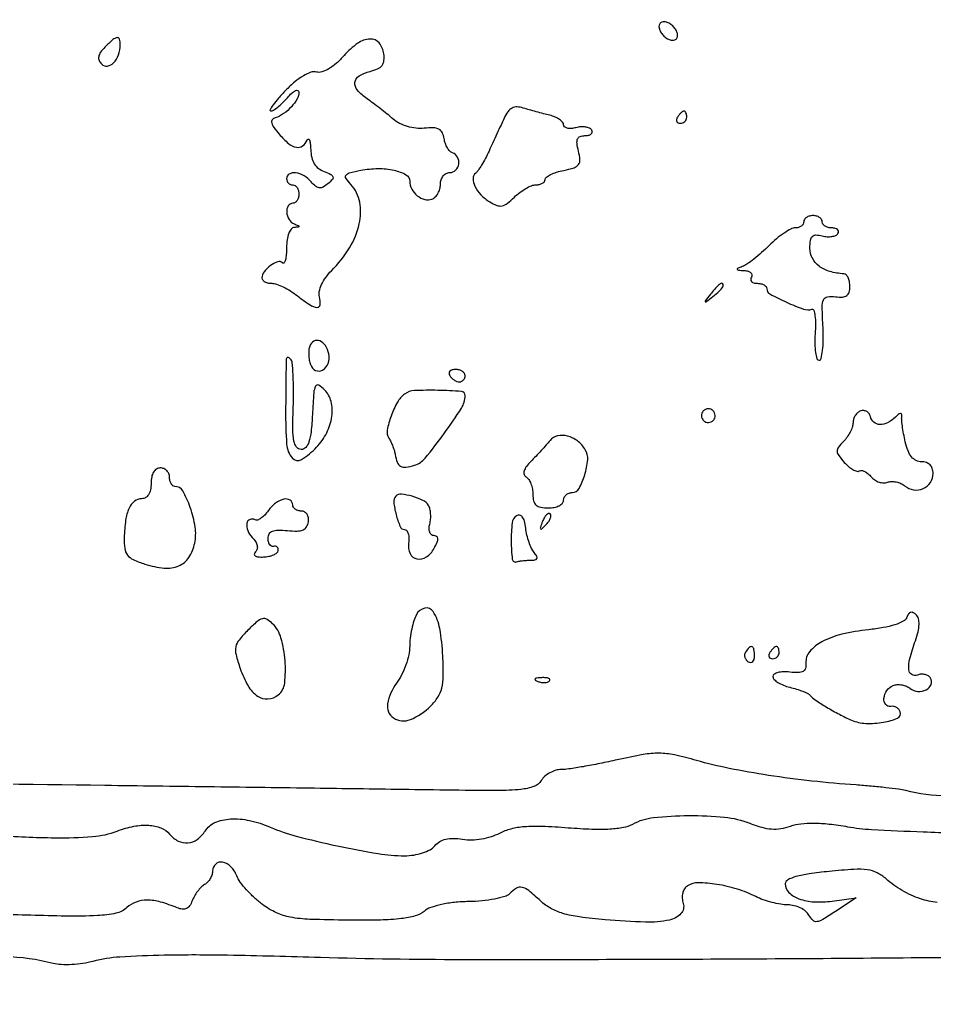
# Model space of a CAD drawing. Extents: x 0 to 5034, y 0 to 2560.
# Drawn here: x 1551.6 to 1700.2, y 2281.1 to 2439.9 of the extents above; entities that cross this region are included whole.
import ezdxf

# ---------------------------------------------------------------- set-up
doc = ezdxf.new("R2010")
doc.units = 0

msp = doc.modelspace()

# ---------------------------------------------------------------- linework, layer by layer
for points in [[(1336.676578, 2318.858857, -0.00002), (1264.40431, 2319.816549, -0.099619)], [(1744.727188, 2312.881613, -0.000693), (1702.166597, 2313.693833, -0.055358), (1695.562354, 2314.564436, 0.026477), (1694.399426, 2314.786557, 0.005557), (1692.343316, 2315.044233, 0.005811), (1689.948334, 2315.289217, 0.005473), (1687.5, 2315.48394, -0.010227), (1680.311726, 2316.124465, -0.0108), (1673.285662, 2317.04964, -0.011495), (1666.877344, 2318.186077, -0.01958), (1661.59122, 2319.466564, 0.015949), (1657.979746, 2320.369195, 0.05124), (1655.519284, 2320.642514, 0.046311), (1652.926429, 2320.423377, 0.011308), (1648.718555, 2319.572645, -0.005982), (1645.895717, 2318.970565, -0.006765), (1643.172629, 2318.461964, -0.006225), (1640.849061, 2318.090169, -0.03657), (1639.617881, 2318, 0.072884), (1638.717989, 2317.868123, 0.052728), (1637.781687, 2317.47625, 0.052896), (1636.951568, 2316.899231, 0.074996), (1636.367604, 2316.21702, -0.166424), (1635.179392, 2315.250794, -0.06304), (1633.067245, 2314.762959, -0.025835), (1629.262201, 2314.574781, -0.003125), (1620.877057, 2314.645992, 0.000238), (1612.828628, 2314.760817, 0.000049), (1598.679511, 2314.954556, 0.000052), (1582.251173, 2315.17618, 0.000049), (1565.5, 2315.398787, -0.000754), (1528.19394, 2315.94716, -0.002094)], [(1547.826235, 2307.298994, 0.013171), (1557.37942, 2306.908636, 0.023151), (1563.491525, 2307.103039, 0.071429), (1567.515275, 2308.005808, -0.042314), (1570.197086, 2308.773326, -0.063512), (1572.622859, 2308.936854, -0.078036), (1574.609309, 2308.50244, -0.127437), (1576, 2307.5, 0.102689), (1577.400782, 2306.382423, 0.139704), (1578.979781, 2306.076882, 0.13652), (1580.509386, 2306.648846, 0.096133), (1581.767927, 2308, -0.153317), (1583.366857, 2309.369563, -0.086302), (1585.87711, 2309.9622, -0.069088), (1588.993208, 2309.717731, -0.048366), (1592.348871, 2308.632051, 0.038458), (1596.566361, 2307.174787, 0.01142), (1603.208041, 2305.598878, 0.011224), (1609.883846, 2304.331037, 0.042217), (1614.127555, 2303.987183, 0.037172), (1615.654525, 2304.106288, 0.040574), (1617.101569, 2304.450077, 0.044542), (1618.305769, 2304.964016, 0.096715), (1619.081167, 2305.597801, -0.083464), (1619.869122, 2306.277169, -0.077451), (1620.85606, 2306.683308, -0.063998), (1622.081512, 2306.816147, -0.035273), (1623.584962, 2306.679926, 0.046432), (1625.057034, 2306.579555, 0.034758), (1626.676174, 2306.732546, 0.034714), (1628.26127, 2307.108868, 0.045839), (1629.63135, 2307.678643, -0.059008), (1631.4634, 2308.384696, -0.042995), (1633.618835, 2308.741464, -0.029462), (1636.495099, 2308.796665, -0.009686), (1640.722445, 2308.546588, 0.010232), (1644.601343, 2308.321381, 0.023427), (1647.529018, 2308.348651, 0.030902), (1649.72207, 2308.60851, 0.079601), (1651.222445, 2309.136876, -0.097375), (1654.609402, 2310.196932, -0.025594), (1660.311216, 2310.528061, -0.02666), (1666.149059, 2310.256552, -0.06903), (1670.235636, 2309.266786, 0.026325), (1672.169776, 2308.619757, 0.050108), (1673.784928, 2308.342408, 0.056559), (1675.286951, 2308.407141, 0.04487), (1676.863478, 2308.802563, -0.054817), (1678.537356, 2309.187267, -0.031701), (1680.602315, 2309.29681, -0.025898), (1683.103925, 2309.141096, -0.014417), (1686.127841, 2308.706378, 0.02938), (1690.021816, 2308.264985, 0.003781), (1698.412553, 2307.873973, 0.004406), (1708.386626, 2307.572736, 0.003662)], [(1700.681969, 2296.401788, -0.056061), (1697.932414, 2296.993268, -0.050779), (1694.984713, 2298.328644, -0.050446), (1692.359599, 2300.23319, 0.066525), (1690.909116, 2301.216168, 0.083388), (1689.357317, 2301.69, 0.047984), (1687.141807, 2301.765504, 0.009099), (1683.109599, 2301.442141, 0.011079), (1679.869733, 2301.050242, 0.034113), (1677.711913, 2300.588668, 0.052921), (1676.387772, 2300.052598, 0.27686), (1676, 2299.405973, 0.203705), (1676.590386, 2298.016982, 0.104435), (1678.224018, 2296.995368, 0.074987), (1680.681857, 2296.494448, 0.047465), (1683.609413, 2296.621885), (1687.5, 2297.163657), (1684.135337, 2294.911028, -0.010692), (1682.110071, 2293.61696, -0.103541), (1681.154356, 2293.277977, -0.227176), (1680.485154, 2293.494015, -0.075532), (1679.835647, 2294.329199, 0.096383), (1679.294271, 2294.968852, 0.055942), (1678.440918, 2295.509202, 0.053013), (1677.426272, 2295.875885, 0.060287), (1676.40065, 2296, -0.042183), (1675.249051, 2296.097328, -0.02208), (1673.841821, 2296.401366, -0.021801), (1672.416867, 2296.842986, -0.031086), (1671.20034, 2297.366352, 0.042956), (1668.230489, 2298.561408, 0.035128), (1664.893132, 2299.330457, 0.034696), (1661.87371, 2299.593477, 0.14645), (1660.142988, 2299.108317, 0.103547), (1659.637175, 2298.617357, 0.087247), (1659.332375, 2297.934617, 0.077865), (1659.258338, 2297.118007, 0.060657), (1659.423535, 2296.240921, -0.273182), (1659.042176, 2294.582463, -0.152287), (1657.172969, 2293.538926, -0.05955), (1653.284757, 2293.196015, -0.014005), (1646.756205, 2293.581668, -0.011199), (1642.570863, 2294.041412, -0.037876), (1639.881904, 2294.607578, -0.056283), (1637.931929, 2295.422112, -0.059891), (1636.257047, 2296.637581, 0.014806), (1634.32369, 2298.325752, 0.115218), (1633.257593, 2298.852308, 0.197194), (1632.344257, 2298.704864, 0.059057), (1631.214696, 2297.814696, -0.12612), (1630.428318, 2297.349196, -0.02338), (1628.780725, 2296.951559, -0.023749), (1626.761431, 2296.661691, -0.019701), (1624.593309, 2296.540827, 0.021713), (1622.257583, 2296.401197, 0.028494), (1620.148602, 2296.060634, 0.03184), (1618.426082, 2295.563952, 0.08698), (1617.328613, 2294.93862, -0.107206), (1615.909261, 2294.203582, -0.037535), (1613.640038, 2293.769026, -0.024033), (1610.253685, 2293.544799, -0.0068), (1604.96822, 2293.521214, -0.006089), (1598.784175, 2293.653053, -0.036914), (1595.59952, 2293.996048, -0.06535), (1593.358044, 2294.718005, -0.047744), (1591.108794, 2296.058726, -0.02767), (1589.771396, 2297.158644, -0.024448), (1588.504308, 2298.443813, -0.025216), (1587.477151, 2299.71659, -0.065404), (1586.915324, 2300.75, 0.105407), (1585.964858, 2302.209037, 0.14651), (1584.598744, 2302.941966, 0.236853), (1583.489326, 2302.642486, 0.213666), (1583, 2301.54969, -0.079221), (1582.9021, 2300.935675, -0.054083), (1582.61066, 2300.2905, -0.053386), (1582.181621, 2299.713069, -0.070675), (1581.674589, 2299.29969, 0.062485), (1581.117321, 2298.860285, 0.032609), (1580.537881, 2298.190369, 0.031839), (1580.024898, 2297.41461, 0.04192), (1579.666159, 2296.646246, -0.062107), (1579.253896, 2295.848669, -0.134924), (1578.731467, 2295.407346, -0.139911), (1578.070495, 2295.303936, -0.068918), (1577.241571, 2295.524842, 0.031336), (1574.538995, 2296.466912, 0.067166), (1572.356207, 2296.771466, 0.087931), (1570.568454, 2296.462908, 0.097619), (1569.068093, 2295.561623, -0.131083), (1567.299998, 2294.652599, -0.040723), (1564.312998, 2294.253563, -0.018238), (1559.120254, 2294.17602, -0.002278), (1547.853134, 2294.470125, 0.000128), (1539.855252, 2294.713323, 0.000126)], [(1549.206206, 2287.623312, -0.060199), (1557.115712, 2286.537228, 0.053864), (1558.392216, 2286.345494, 0.023641), (1560.104069, 2286.355439, 0.023067), (1561.936757, 2286.537854, 0.028595), (1563.615712, 2286.882583, -0.049018), (1567.911908, 2287.58351, -0.011752), (1575.140336, 2287.874712, -0.008789), (1585.432226, 2287.866298, -0.002927), (1600.5, 2287.500847, 0.007285), (1623.53701, 2287.143007, 0.001407), (1665.215941, 2287.220247, 0.001311), (1706.873603, 2287.523902, 0.008853)]]:
    msp.add_lwpolyline(points, format="xyb")
for points in [[(1655.600038, 2439.161865, 0.150925), (1655.484575, 2438.717076, 0.082168), (1655.603052, 2438.160046, 0.069216), (1655.929598, 2437.578651, 0.057089), (1656.421983, 2437.064749, 0.051981), (1657.025385, 2436.661737, 0.092995), (1657.593253, 2436.486368, 0.127395), (1658.064171, 2436.55242, 0.157392), (1658.399962, 2436.838135, 0.150925), (1658.515425, 2437.282924, 0.082168), (1658.396948, 2437.839954, 0.069216), (1658.070402, 2438.421349, 0.057089), (1657.578017, 2438.935251, 0.051981), (1656.974615, 2439.338263, 0.092995), (1656.406747, 2439.513632, 0.127395), (1655.935829, 2439.44758, 0.157392)], [(1565.507143, 2435.364286, 0.037427), (1564.791145, 2434.532248, 0.111679), (1564.49119, 2433.848333, 0.152523), (1564.560382, 2433.232174, 0.092981), (1564.977355, 2432.622645, 0.236284), (1565.912031, 2432.311512, 0.16709), (1566.913701, 2432.825172, 0.108679), (1567.698347, 2434.106895, 0.080315), (1567.984687, 2435.75, 0.068465), (1567.869908, 2436.667399, 0.383285), (1567.489358, 2436.915411, 0.144138), (1566.813609, 2436.596664, 0.014588)], [(1604.344005, 2434.001784, -0.030091), (1603.09404, 2432.758272, -0.046), (1601.859925, 2431.857118, -0.056229), (1600.744766, 2431.350489, -0.14344), (1599.865766, 2431.324852, 0.149584), (1598.959357, 2431.287497, 0.048891), (1597.733142, 2430.71641, 0.040646), (1596.337973, 2429.731275, 0.026246), (1594.887942, 2428.384385, 0.011882), (1593.687049, 2427.08497, 0.02385), (1592.814728, 2425.994163, 0.030785), (1592.314801, 2425.206107, 0.570758), (1592.436538, 2425, 0.144501), (1592.869367, 2425.127756, 0.024961), (1593.570446, 2425.632447, 0.025352), (1594.357022, 2426.328679, 0.020279), (1595.132705, 2427.15301, -0.026476), (1595.851421, 2427.89809, -0.072375), (1596.451482, 2428.313894, -0.205253), (1596.822471, 2428.33491, -0.315511), (1597, 2428.081581, -0.129326), (1596.702443, 2426.950409, -0.056606), (1595.785015, 2425.685615, -0.054128), (1594.522579, 2424.57387, -0.073158), (1593.166889, 2423.888963, 0.149117), (1592.688673, 2423.549144, 0.22658), (1592.58363, 2423.059451, 0.09987), (1592.918775, 2422.335211, 0.020493), (1593.802041, 2421.228249, 0.039075), (1595.321613, 2419.730287, 0.122533), (1596.599181, 2419.103232, 0.212213), (1597.602485, 2419.312674, 0.141751), (1598.337719, 2420.25, -0.246977), (1598.532453, 2420.415025, -0.372347), (1598.717133, 2420.315534, -0.066701), (1598.858347, 2419.713953, -0.01725), (1598.921053, 2418.717776, 0.050287), (1599.085531, 2417.44841, 0.079693), (1599.499916, 2416.435689, 0.088794), (1600.17, 2415.678687, 0.078861), (1601.087913, 2415.163182, -0.021641), (1602.207974, 2414.692809, -0.208095), (1602.540992, 2414.312807, -0.268504), (1602.445003, 2413.874023, -0.034531), (1601.720592, 2413.183075, -0.04915), (1600.929672, 2412.648337, -0.153231), (1600.30594, 2412.526968, -0.147896), (1599.710826, 2412.782498, -0.044738), (1599.010234, 2413.487669, 0.085992), (1597.842394, 2414.484395, 0.102325), (1596.474645, 2414.954424, 0.162422), (1595.435915, 2414.749303, 0.269719), (1595, 2414, 0.099038), (1595.076342, 2413.618362, 0.097945), (1595.29375, 2413.29375, 0.097945), (1595.618362, 2413.076342, 0.099038), (1596, 2413, -0.148195), (1596.381354, 2412.884432, -0.098894), (1596.70625, 2412.559375, -0.082425), (1596.925306, 2412.073457, -0.064853), (1597, 2411.5, -0.064853), (1596.925306, 2410.926543, -0.082425), (1596.70625, 2410.440625, -0.098894), (1596.381354, 2410.115568, -0.148195), (1596, 2410, 0.266094), (1595.266132, 2409.579683, 0.152487), (1595.028666, 2408.555724, 0.118456), (1595.406519, 2407.378475, 0.161605), (1596.25, 2406.662281, -0.009076), (1596.909806, 2406.382013, -0.295955), (1597, 2406.242982, -0.382689), (1596.903389, 2406.135242, -0.011437), (1596.25, 2406.078947, 0.211261), (1595.756298, 2405.822251, 0.076976), (1595.354917, 2405.123293, 0.057176), (1595.087681, 2404.091354, 0.034807), (1595, 2402.833333, -0.019587), (1594.954106, 2401.662265, -0.044572), (1594.806715, 2400.79016, -0.096592), (1594.591009, 2400.342581, -0.456962), (1594.342009, 2400.324657, 0.288281), (1593.571323, 2400.500284, 0.073819), (1592.387118, 2399.876749, 0.06804), (1591.343502, 2398.869033, 0.16832), (1591, 2397.877555, 0.176035), (1591.121673, 2397.542672, 0.092786), (1591.46773, 2397.257782, 0.072957), (1591.983092, 2397.06494, 0.05315), (1592.592271, 2397, -0.085043), (1593.376679, 2396.86561, -0.027797), (1594.463697, 2396.4125, -0.026782), (1595.636742, 2395.765453, -0.027231), (1596.727129, 2395, 0.017689), (1598.80944, 2393.47811, 0.135915), (1599.944547, 2393.094887, 0.404242), (1600.447917, 2393.530089, 0.086556), (1600.342194, 2394.79945, -0.116952), (1600.321847, 2395.686544, -0.054939), (1600.684551, 2396.78221, -0.048052), (1601.360057, 2397.947155, -0.039262), (1602.288497, 2399.04945, 0.056275), (1605.227745, 2402.789712, 0.082781), (1606.807507, 2406.650133, 0.102248), (1606.876373, 2410.189213, 0.138687), (1605.464552, 2413.03917, -0.031867), (1604.659533, 2414.051426, -0.312229), (1604.658052, 2414.568748, -0.182638), (1605.195125, 2414.941796, -0.012101), (1607.062232, 2415.362446, -0.047478), (1609.845851, 2415.648804, -0.056843), (1612.464781, 2415.370325, -0.07138), (1614.377863, 2414.645828, -0.273064), (1615, 2413.591592, 0.125071), (1615.322914, 2412.320862, 0.099538), (1616.233283, 2411.23149, 0.105217), (1617.445944, 2410.620698, 0.157107), (1618.621855, 2410.685134, 0.105643), (1619.148919, 2411.028129, 0.066606), (1619.59517, 2411.614702, 0.062426), (1619.897124, 2412.34377, 0.067092), (1620, 2413.106989, -0.077727), (1620.113102, 2413.830154, -0.090193), (1620.440625, 2414.443928, -0.100779), (1620.927938, 2414.854248, -0.125389), (1621.5, 2415, 0.196733), (1622.465487, 2415.395182, 0.165176), (1622.966254, 2416.389884, 0.161273), (1622.762983, 2417.501901, 0.189328), (1621.945544, 2418.184819, -0.128068), (1621.520221, 2418.461354, -0.05414), (1621.11522, 2419.015223, -0.048732), (1620.789234, 2419.733947, -0.045634), (1620.599634, 2420.518152, 0.078466), (1620.302039, 2421.471324, 0.15943), (1619.758486, 2422.025819, 0.114839), (1618.854173, 2422.257196, 0.03113), (1617.368113, 2422.197083, -0.052424), (1616.030849, 2422.19987, -0.045359), (1614.654165, 2422.475344, -0.045975), (1613.369793, 2422.988383, -0.05823), (1612.307294, 2423.697083, 0.006782), (1611.343351, 2424.494292, 0.004244), (1610.194615, 2425.402429, 0.004258), (1609.047628, 2426.277908, 0.007739), (1608.093271, 2426.970759, -0.058618), (1606.510132, 2428.386339, -0.210416), (1606.106769, 2429.648457, -0.237059), (1606.776928, 2430.691762, -0.072224), (1608.564919, 2431.426938, 0.04423), (1609.786375, 2431.851203, 0.12045), (1610.503147, 2432.410317, 0.137778), (1610.826334, 2433.186021, 0.065803), (1610.814919, 2434.27513, 0.138951), (1610.025884, 2436.051385, 0.23384), (1608.566382, 2436.698276, 0.146482), (1606.569311, 2436.007278, 0.054797)], [(1630.336786, 2423.813548, 0.000111), (1629.829107, 2422.714379, 0.000053), (1629.175646, 2421.298355, 0.000052), (1628.492655, 2419.817522, 0.000074), (1627.88539, 2418.5, -0.013004), (1627.298603, 2417.308917, -0.015176), (1626.67848, 2416.21089, -0.014222), (1626.103309, 2415.319239, -0.083557), (1625.717725, 2414.92005, 0.240924), (1625.283606, 2414.048122, 0.111424), (1625.583854, 2412.78187, 0.079567), (1626.56089, 2411.394455, 0.060123), (1628.014094, 2410.223271, 0.048023), (1629.139418, 2409.662539, 0.140346), (1629.995059, 2409.587539, 0.119073), (1630.846297, 2409.976359, 0.029984), (1631.994784, 2410.994784, -0.033584), (1632.872784, 2411.762144, -0.032883), (1633.851593, 2412.410968, -0.034705), (1634.785117, 2412.862194, -0.095505), (1635.5, 2413, 0.056395), (1636.073759, 2413.064921, 0.075828), (1636.559375, 2413.257031, 0.095027), (1636.884962, 2413.54119, 0.167478), (1637, 2413.875, -0.240185), (1637.192131, 2414.251891, -0.043235), (1637.888334, 2414.670636, -0.038281), (1638.865744, 2415.059394, -0.026166), (1640.024116, 2415.354823, 0.026307), (1641.688924, 2415.779915, 0.154965), (1642.418156, 2416.289681, 0.185861), (1642.648297, 2417.073182, 0.041041), (1642.415708, 2418.479823, -0.02848), (1642.175154, 2419.737681, -0.13116), (1642.269625, 2420.466981, -0.210074), (1642.680074, 2420.862613, -0.088453), (1643.450609, 2421, 0.054362), (1644.049481, 2421.065305, 0.11767), (1644.463724, 2421.266173, 0.188972), (1644.630361, 2421.563035, 0.174627), (1644.558021, 2421.90612, 0.15438), (1644.198685, 2422.21553, 0.064046), (1643.575304, 2422.392509, 0.054994), (1642.805232, 2422.422423, 0.046215), (1641.999004, 2422.289489, -0.045499), (1641.233291, 2422.16211, -0.077225), (1640.587207, 2422.214061, -0.11507), (1640.159092, 2422.428047, -0.223134), (1640, 2422.766791, 0.183124), (1639.840129, 2423.188662, 0.061919), (1639.339062, 2423.630484, 0.051735), (1638.611164, 2424.023979, 0.039625), (1637.75, 2424.302689, -0.00528), (1636.739898, 2424.554547, -0.003279), (1635.559628, 2424.870387, -0.003289), (1634.398877, 2425.197399, -0.005936), (1633.45299, 2425.482815, 0.067158), (1632.423366, 2425.660419, 0.132893), (1631.621627, 2425.474777, 0.116736), (1630.955783, 2424.885822, 0.045349)], [(1658.5, 2424, 0.082592), (1658.343488, 2423.6179, 0.161196), (1658.3746, 2423.29375, 0.182303), (1658.586039, 2423.078288, 0.108972), (1658.940983, 2423, 0.093332), (1659.345238, 2423.076123, 0.09642), (1659.688914, 2423.29375, 0.099167), (1659.918938, 2423.618444, 0.105053), (1660, 2424, 0.042167), (1659.967655, 2424.382849, 0.061769), (1659.870461, 2424.70625, 0.081139), (1659.727648, 2424.92554, 0.210953), (1659.559017, 2425, 0.151918), (1659.34829, 2424.934461, 0.038439), (1659.066025, 2424.70625, 0.035638), (1658.768994, 2424.382774, 0.029505)], [(1679, 2407, -0.13699), (1678.893523, 2406.618661, -0.100238), (1678.594231, 2406.29375, -0.086279), (1678.146566, 2406.075026, -0.070704), (1677.618657, 2406, 0.122929), (1676.905487, 2405.821971, 0.02613), (1675.800416, 2405.157288, 0.025857), (1674.568261, 2404.229391, 0.022068), (1673.368657, 2403.131194, -0.014836), (1672.160324, 2401.992458, -0.015436), (1670.902043, 2400.942877, -0.015294), (1669.761106, 2400.104417, -0.062684), (1669, 2399.710141, 0.012161), (1668.25483, 2399.415027, 0.430081), (1668.196047, 2399.257452, 0.265807), (1668.376722, 2399.134924, 0.008178), (1669.309017, 2399.078947, -0.056904), (1669.957308, 2398.976122, -0.116801), (1670.405088, 2398.729441, -0.179435), (1670.583988, 2398.385489, -0.171169), (1670.5, 2398, 0.139169), (1670.392057, 2397.620352, 0.191142), (1670.521475, 2397.29375, 0.138808), (1670.889346, 2397.073267, 0.066118), (1671.440983, 2397, -0.054406), (1672.037392, 2396.934911, -0.074091), (1672.542039, 2396.741888, -0.09371), (1672.880683, 2396.45659, -0.172639), (1673, 2396.12132, 0.27459), (1673.507652, 2395.266636, 0.018005), (1676.184391, 2393.930936, 0.02122), (1678.951716, 2392.811458, 0.164043), (1680.328355, 2392.788349, -0.420325), (1680.630544, 2392.628171, -0.039719), (1680.822686, 2391.71861, -0.032453), (1680.907219, 2390.397654, -0.017777), (1680.847964, 2388.776118, 0.020517), (1680.797051, 2387.136919, 0.033868), (1680.904539, 2385.75611, 0.037817), (1681.129435, 2384.755083, 0.329782), (1681.474119, 2384.5, 0.349293), (1681.825124, 2384.779282, 0.026198), (1682.051352, 2386.064543, 0.027256), (1682.16735, 2387.784209, 0.016472), (1682.126331, 2389.826103, -0.007482), (1681.999481, 2393.157153, -0.102746), (1682.216905, 2394.340738, -0.267459), (1682.840851, 2394.826651, -0.069811), (1684.160876, 2394.826103, 0.043551), (1685.290795, 2394.766428, 0.14834), (1685.980595, 2395.001788, 0.172987), (1686.361475, 2395.552746, 0.064291), (1686.489054, 2396.5, 0.04789), (1686.419477, 2397.268985, 0.066031), (1686.203035, 2397.92694, 0.084065), (1685.881298, 2398.380077, 0.18624), (1685.5, 2398.549157, -0.0572), (1683.23439, 2398.922669, -0.092004), (1681.486728, 2399.791066, -0.111948), (1680.392167, 2401.08222, -0.120633), (1680, 2402.684019, -0.031855), (1680.083043, 2403.986127, -0.164251), (1680.394774, 2404.626589, -0.209674), (1680.979787, 2404.859483, -0.055378), (1681.999004, 2404.710511, 0.046215), (1682.805232, 2404.577577, 0.054994), (1683.575304, 2404.607491, 0.064046), (1684.198685, 2404.78447, 0.15438), (1684.558021, 2405.09388, 0.159385), (1684.641142, 2405.437314, 0.191145), (1684.495569, 2405.733827, 0.126121), (1684.115829, 2405.934315, 0.05878), (1683.559017, 2406, -0.062283), (1682.962904, 2406.074545, -0.080552), (1682.457961, 2406.29375, -0.097988), (1682.120018, 2406.618621, -0.153634), (1682, 2407, 0.148195), (1681.884432, 2407.381354, 0.098894), (1681.559375, 2407.70625, 0.082425), (1681.073457, 2407.925306, 0.064853), (1680.5, 2408, 0.064853), (1679.926543, 2407.925306, 0.082425), (1679.440625, 2407.70625, 0.098894), (1679.115568, 2407.381354, 0.148195)], [(1663.872445, 2395.25, 0.001576), (1662.99236, 2394.120493, 0.377591), (1663, 2394, 0.377591), (1663.120493, 2393.99236, 0.001576), (1664.25, 2394.872445, 0.017685), (1665.306759, 2395.76332, 0.065617), (1665.869516, 2396.426111, 0.241985), (1665.90695, 2396.806605, 0.307699), (1665.622445, 2397, 0.184603), (1665.410139, 2396.91885, 0.013803), (1664.952641, 2396.485938, 0.017649), (1664.425681, 2395.920402, 0.012436)], [(1598.761593, 2386.792264, 0.066471), (1598.619342, 2386.174084, 0.03393), (1598.59892, 2385.376298, 0.032991), (1598.690036, 2384.537452, 0.042234), (1598.888625, 2383.786622, 0.194745), (1599.722063, 2382.850933, 0.253348), (1600.849613, 2382.893575, 0.177553), (1601.737324, 2383.979508, 0.132091), (1601.848393, 2385.536961, 0.09324), (1601.315569, 2386.881077, 0.156561), (1600.392711, 2387.653422, 0.229348), (1599.444991, 2387.59206, 0.17586)], [(1594.95, 2384.666667, 0.015345), (1594.928527, 2384.180865, 0.000375), (1594.9, 2381.940807, 0.000814), (1594.872786, 2379.313199, 0.000554), (1594.85, 2376.323314, 0.018382), (1595.015155, 2370.864877, 0.158965), (1595.911296, 2368.636126, 0.371107), (1597.440441, 2368.385433, 0.067375), (1599.856509, 2370.350246, 0.070735), (1601.525608, 2372.726902, 0.082643), (1602.355674, 2375.353305, 0.095143), (1602.236844, 2377.800798, 0.137066), (1601.18298, 2379.681928, 0.063652), (1600.21902, 2380.430939, 0.435694), (1599.705137, 2380.278511, 0.097478), (1599.421914, 2379.240288, 0.004821), (1599.200096, 2375.686336, -0.012574), (1598.982403, 2372.895269, -0.051624), (1598.635513, 2371.236402, -0.105153), (1598.117386, 2370.329025, -0.213776), (1597.383002, 2370, -0.236528), (1596.641021, 2370.371799, -0.115431), (1596.206177, 2371.367076, -0.045853), (1596.030744, 2373.301841, -0.007802), (1596.093056, 2377.006516, 0.009053), (1596.13218, 2379.738942, 0.013155), (1596.059629, 2382.148787, 0.008689), (1595.912892, 2384.133922, 0.175323), (1595.660151, 2384.673183, 0.054595), (1595.403189, 2384.879416, 0.145108), (1595.179232, 2384.943581, 0.234878), (1595.02375, 2384.86449, 0.141936)], [(1621.5, 2382, 0.06081), (1621.806203, 2381.617485, 0.051032), (1622.2129, 2381.29375, 0.053229), (1622.653442, 2381.073302, 0.089642), (1623.059017, 2381, 0.105429), (1623.418051, 2381.076556, 0.099231), (1623.723586, 2381.29375, 0.096318), (1623.928382, 2381.618268, 0.092995), (1624, 2382, 0.153634), (1623.879982, 2382.381379, 0.097988), (1623.542039, 2382.70625, 0.080552), (1623.037096, 2382.925455, 0.062283), (1622.440983, 2383, 0.066118), (1621.889346, 2382.926733, 0.138808), (1621.521475, 2382.70625, 0.191142), (1621.392057, 2382.379648, 0.139169)], [(1614.175805, 2379, 0.106183), (1612.996138, 2377.667115, 0.041983), (1611.972672, 2375.429607, 0.040227), (1611.356234, 2373.155214, 0.18774), (1611.603931, 2371.845353, -0.027991), (1611.940445, 2371.232412, -0.018973), (1612.256716, 2370.501093, -0.019153), (1612.509045, 2369.769045, -0.035866), (1612.646844, 2369.158369, 0.054718), (1612.975935, 2367.919082, 0.175574), (1613.528247, 2367.284878, 0.160795), (1614.394117, 2367.120291, 0.044107), (1615.767592, 2367.426237, 0.144787), (1617.51624, 2368.609524, 0.01507), (1620.583016, 2372.57595, 0.015157), (1623.403885, 2376.719406, 0.142812), (1624, 2378.763898, 0.392039), (1623.397518, 2379.414196, 0.013069), (1619.571814, 2379.606268, 0.01751), (1615.769719, 2379.564486, 0.148253)], [(1662.552786, 2376.08541, 0.099038), (1662.401684, 2375.679226, 0.097945), (1662.417584, 2375.244476, 0.097945), (1662.597789, 2374.848514, 0.099038), (1662.91459, 2374.552786, 0.099038), (1663.320774, 2374.401684, 0.097945), (1663.755524, 2374.417584, 0.097945), (1664.151486, 2374.597789, 0.099038), (1664.447214, 2374.91459, 0.099038), (1664.598316, 2375.320774, 0.097945), (1664.582416, 2375.755524, 0.097945), (1664.402211, 2376.151486, 0.099038), (1664.08541, 2376.447214, 0.099038), (1663.679226, 2376.598316, 0.097945), (1663.244476, 2376.582416, 0.097945), (1662.848514, 2376.402211, 0.099038)], [(1688.25, 2376.263206, 0.096338), (1687.772191, 2375.987526, 0.069565), (1687.367188, 2375.52248, 0.067259), (1687.093586, 2374.946223, 0.077394), (1687, 2374.345238, -0.08024), (1686.889991, 2373.664157, -0.037808), (1686.545444, 2372.839714, -0.036209), (1686.044757, 2372.011636, -0.042323), (1685.452574, 2371.309717, 0.034488), (1684.632619, 2370.368113, 0.17339), (1684.42674, 2369.712186, 0.150921), (1684.670114, 2369.021567, 0.024298), (1685.586221, 2367.904727, 0.03277), (1686.285039, 2367.227491, 0.0462), (1686.994686, 2366.729536, 0.055409), (1687.615504, 2366.460578, 0.2162), (1688.02034, 2366.512571, -0.182462), (1688.395725, 2366.585786, -0.073383), (1688.90069, 2366.421335, -0.059472), (1689.450242, 2366.061174, -0.044812), (1689.959806, 2365.54843, 0.072752), (1690.521034, 2365.043316, 0.066403), (1691.220604, 2364.701089, 0.070003), (1691.946816, 2364.567006, 0.10266), (1692.585848, 2364.671317, -0.08637), (1693.23717, 2364.799347, -0.056283), (1694.002233, 2364.729792, -0.054702), (1694.758706, 2364.485464, -0.06786), (1695.385987, 2364.094623, 0.136832), (1696.830831, 2363.448095, 0.140934), (1698.383702, 2363.653083, 0.144969), (1699.55998, 2364.642246, 0.14696), (1700, 2366.106989, 0.08054), (1699.872074, 2366.896016, 0.115295), (1699.502379, 2367.497599, 0.116008), (1698.906344, 2367.870614, 0.082237), (1698.125, 2368, -0.115273), (1697.242951, 2368.206091, -0.108089), (1696.51944, 2368.784504, -0.078654), (1695.941943, 2369.783689, -0.034442), (1695.491219, 2371.25, -0.011644), (1695.215785, 2372.567598, -0.013317), (1695.01561, 2373.839062, -0.012508), (1694.90206, 2374.921634, -0.07059), (1694.937648, 2375.5, 0.183352), (1694.895916, 2375.758138, 0.330878), (1694.709095, 2375.839063, 0.107734), (1694.348925, 2375.667317, 0.029335), (1693.871429, 2375.25, -0.074006), (1692.621592, 2374.340336, -0.126991), (1691.373992, 2374.049816, -0.171682), (1690.390233, 2374.424484, -0.159123), (1689.823324, 2375.346539, 0.096053), (1689.604385, 2375.82751, 0.10654), (1689.227789, 2376.171258, 0.109404), (1688.751625, 2376.32358, 0.106119)], [(1637.798197, 2371.461382, -0.008037), (1637.171327, 2370.733466, -0.003861), (1636.34517, 2369.819076, -0.003827), (1635.46837, 2368.878131, -0.005463), (1634.674723, 2368.057534, 0.032964), (1633.944537, 2367.214391, 0.089632), (1633.588768, 2366.512334, 0.154284), (1633.597557, 2365.959784, 0.175562), (1633.924723, 2365.546524, -0.115417), (1634.337334, 2365.135565, -0.049403), (1634.684137, 2364.433579, -0.04533), (1634.920392, 2363.57839, -0.044764), (1635, 2362.690983, 0.061593), (1635.131166, 2361.63024, 0.152444), (1635.53526, 2360.969098, 0.135852), (1636.279854, 2360.609814, 0.04491), (1637.5, 2360.5, 0.048028), (1638.456773, 2360.592117, 0.068025), (1639.265625, 2360.867188, 0.088204), (1639.810654, 2361.272647, 0.191087), (1640, 2361.75, -0.112883), (1640.109043, 2362.226836, -0.100219), (1640.417285, 2362.632812, -0.094173), (1640.878121, 2362.905202, -0.086727), (1641.420545, 2363, 0.274388), (1642.50601, 2363.644176, 0.051861), (1643.43192, 2365.858944, 0.051616), (1643.906831, 2368.338899, 0.161288), (1643.518403, 2369.970224, 0.089612), (1642.250454, 2371.380456, 0.101527), (1640.620448, 2372.182704, 0.120044), (1639.018319, 2372.20844, 0.164725)], [(1573, 2364.5, -0.046888), (1572.900892, 2363.445473, -0.090794), (1572.596862, 2362.658127, -0.121848), (1572.107818, 2362.175596, -0.134857), (1571.468615, 2362, 0.170029), (1570.287572, 2361.58642, 0.119439), (1569.417268, 2360.463588, 0.071997), (1568.865241, 2358.528374, 0.026009), (1568.630086, 2355.671289, 0.038766), (1568.714182, 2353.897678, 0.136114), (1569.150479, 2352.852474, 0.120729), (1570.096792, 2352.111194, 0.027541), (1572.008711, 2351.371536, 0.055525), (1575.120396, 2350.73062, 0.12374), (1577.493108, 2351.099019, 0.148845), (1579.135582, 2352.470658, 0.09472), (1580.091139, 2354.791237, 0.088537), (1580.156671, 2357.39887, 0.046159), (1579.36943, 2360.564463, 0.044785), (1578.149136, 2363.257125, 0.27025), (1576.875097, 2364, -0.167461), (1576.54125, 2364.115039, -0.095031), (1576.25706, 2364.440625, -0.075833), (1576.064929, 2364.926241, -0.056402), (1576, 2365.5, 0.099038), (1575.885486, 2366.072457, 0.097945), (1575.559375, 2366.559375, 0.097945), (1575.072457, 2366.885486, 0.099038), (1574.5, 2367, 0.140575), (1573.88002, 2366.822179, 0.118484), (1573.4, 2366.333333, 0.088208), (1573.09863, 2365.543379, 0.04716)], [(1612.734772, 2362.401438, 0.230008), (1612.402452, 2361.441408, 0.035624), (1612.793746, 2359.408164, 0.034906), (1613.457201, 2357.478304, 0.301106), (1614.179435, 2357, -0.237051), (1614.516817, 2356.830524, -0.090867), (1614.755844, 2356.346304, -0.0643), (1614.863728, 2355.627042, -0.040054), (1614.812858, 2354.77465, 0.146155), (1615.068263, 2353.09137, 0.237214), (1616.183339, 2352.218531, 0.20302), (1617.708132, 2352.531231, 0.1197), (1618.967712, 2353.93967, 0.020693), (1619.452822, 2354.943882, 0.108546), (1619.569362, 2355.542138, 0.254991), (1619.380132, 2355.870199, 0.13793), (1618.918552, 2356, -0.182399), (1618.518675, 2356.150895, -0.12924), (1618.248343, 2356.552835, -0.092204), (1618.155351, 2357.163442, -0.055814), (1618.260801, 2357.889302, 0.043591), (1618.39815, 2358.695965, 0.037477), (1618.403836, 2359.55677, 0.039203), (1618.287683, 2360.342963, 0.082317), (1618.053937, 2360.912728, 0.142459), (1617.14334, 2361.734563, 0.044604), (1615.406922, 2362.392211, 0.043213), (1613.642441, 2362.725197, 0.225076)], [(1592.038604, 2360.053561, -0.034699), (1591.446631, 2359.341971, -0.051007), (1590.827852, 2358.814821, -0.064395), (1590.27352, 2358.529696, -0.228883), (1589.886944, 2358.569873, 0.239451), (1589.06476, 2358.638704, 0.261822), (1588.56986, 2358.016745, 0.135048), (1588.699951, 2356.822458, 0.102463), (1589.426523, 2355.716334, -0.052482), (1589.956205, 2355.062032, -0.089296), (1590.227918, 2354.414939, -0.115123), (1590.22219, 2353.83138, -0.137443), (1589.95347, 2353.35347, 0.155128), (1589.767225, 2352.993618, 0.304588), (1589.893448, 2352.712124, 0.121027), (1590.395518, 2352.547376, 0.029992), (1591.267756, 2352.533229, 0.039159), (1592.133219, 2352.639365, 0.052193), (1592.888341, 2352.876759, 0.06313), (1593.433623, 2353.199907, 0.189877), (1593.65, 2353.565473, 0.097744), (1593.637951, 2353.902656, 0.151243), (1593.491562, 2354.152045, 0.153192), (1593.23155, 2354.273113, 0.101016), (1592.9, 2354.25, -0.18345), (1592.557973, 2354.281527, -0.130606), (1592.264375, 2354.536201, -0.092999), (1592.066223, 2354.990783, -0.05646), (1592, 2355.575366, -0.130979), (1592.190254, 2356.289184, -0.169734), (1592.698899, 2356.729559, -0.095331), (1593.629953, 2356.905951, -0.02499), (1595.15409, 2356.825366, 0.027237), (1596.711778, 2356.750021, 0.097672), (1597.683173, 2356.947798, 0.153584), (1598.263393, 2357.436876, 0.105283), (1598.565606, 2358.25, 0.079353), (1598.557369, 2358.918463, 0.103445), (1598.332781, 2359.485938, 0.118493), (1597.929135, 2359.863406, 0.129724), (1597.411516, 2360, -0.06912), (1596.872026, 2360.074937, -0.08529), (1596.414633, 2360.29375, -0.099964), (1596.108806, 2360.618662, -0.139872), (1596, 2361, 0.262174), (1595.56208, 2361.777766, 0.197433), (1594.573641, 2361.932549, 0.106901), (1593.228204, 2361.286753, 0.071564)], [(1632.34636, 2359.223793, 0.230349), (1631.640414, 2358.09195, 0.027081), (1631.485414, 2355.038953, 0.029371), (1631.663932, 2352.170126, 0.491949), (1632.371932, 2351.75, -0.053281), (1632.718124, 2351.846692, -0.013818), (1633.292098, 2351.926562, -0.013894), (1633.95523, 2351.981627, -0.013766), (1634.622445, 2352, 0.041528), (1635.348731, 2352.060427, 0.245981), (1635.642865, 2352.283289, 0.246044), (1635.627189, 2352.651937, 0.041546), (1635.21093, 2353.25, -0.064556), (1634.789895, 2353.918358, -0.025174), (1634.381266, 2354.932927, -0.024415), (1634.044079, 2356.08928, -0.027825), (1633.838485, 2357.223793, 0.03156), (1633.623951, 2358.359285, 0.098099), (1633.289903, 2359.059009, 0.192822), (1632.855078, 2359.324915, 0.184089)], [(1636.564293, 2358.293128, 0.008399), (1636.21821, 2357.336218, 0.286372), (1636.270328, 2357.111181, 0.400052), (1636.463552, 2357.106486, 0.011214), (1637.124088, 2357.733333, 0.043285), (1637.558688, 2358.246577, 0.063152), (1637.837219, 2358.768815, 0.082976), (1637.927901, 2359.220211, 0.20742), (1637.806872, 2359.526461, 0.278911), (1637.538684, 2359.59249, 0.120343), (1637.210949, 2359.395085, 0.070189), (1636.866277, 2358.940734, 0.036269)], [(1616.097621, 2343.182406, 0.047535), (1615.676196, 2342.175548, 0.022928), (1615.322426, 2340.821485, 0.022498), (1615.080282, 2339.364734, 0.029941), (1615, 2338.025249, -0.054767), (1614.846324, 2336.626468, -0.030836), (1614.372935, 2334.98332, -0.030416), (1613.682802, 2333.364424, -0.043241), (1612.865311, 2332.031693, 0.113387), (1611.409115, 2328.688849, 0.298652), (1612.369559, 2326.38787, 0.252067), (1615.114898, 2326.109396, 0.098477), (1618.386359, 2328.29545, 0.051767), (1619.579876, 2329.765473, 0.08479), (1620.216672, 2331.233262, 0.058573), (1620.458878, 2333.190038, 0.014085), (1620.386741, 2336.463899, 0.031467), (1619.884142, 2340.888263, 0.098354), (1618.800137, 2343.665732, 0.316354), (1617.456346, 2344.21784, 0.217445)], [(1695.721361, 2342.716262, -0.182747), (1695.155942, 2342.08179, -0.042372), (1693.814397, 2341.519828, -0.034359), (1691.920306, 2341.049682, -0.017943), (1689.511122, 2340.713304, 0.032789), (1685.198965, 2339.980197, 0.06411), (1681.944895, 2338.747926, 0.093873), (1679.951349, 2337.144897, 0.199517), (1679.353636, 2335.294852, -0.084699), (1679.278312, 2334.437481, -0.202511), (1678.896155, 2333.941239, -0.130059), (1678.126937, 2333.739679, -0.02851), (1676.75, 2333.821566, 0.036092), (1675.696471, 2333.868216, 0.058038), (1674.807812, 2333.739495, 0.080697), (1674.204167, 2333.469317, 0.252391), (1674, 2333.090618, 0.20072), (1674.188712, 2332.639469, 0.054572), (1674.807812, 2332.149579, 0.046164), (1675.697153, 2331.699937, 0.03397), (1676.75, 2331.36508, -0.014916), (1677.839548, 2331.063717, -0.01815), (1678.839062, 2330.714673, -0.016907), (1679.64892, 2330.36645, -0.108649), (1680, 2330.096028, 0.069426), (1680.876321, 2329.305204, 0.013132), (1682.694752, 2328.141527, 0.014619), (1684.7773, 2326.966314, 0.019106), (1686.749571, 2326.022526, 0.091967), (1689.073215, 2325.491441, 0.052922), (1691.947839, 2325.677011, 0.061644), (1694.235359, 2326.36797, 0.396302), (1694.664062, 2327.382812, 0.091795), (1694.420763, 2327.790534, 0.084348), (1694.041162, 2328.098389, 0.085463), (1693.585974, 2328.260738, 0.098001), (1693.125, 2328.25, -0.293426), (1692.304042, 2328.551684, -0.192729), (1692.029583, 2329.555009, -0.121781), (1692.511825, 2330.851347, -0.152639), (1693.512735, 2331.64326, -0.078003), (1694.185587, 2331.787178, -0.055998), (1694.954403, 2331.743422, -0.055774), (1695.697986, 2331.529469, -0.075424), (1696.296273, 2331.169078, 0.156956), (1697.516411, 2330.679825, 0.135775), (1698.873594, 2330.954825, 0.176597), (1699.67458, 2331.812236, 0.243491), (1699.59609, 2332.844523, 0.114903), (1699.232946, 2333.209868, 0.08186), (1698.698649, 2333.433415, 0.075602), (1698.078525, 2333.484373, 0.074507), (1697.467975, 2333.349337, -0.231791), (1696.528057, 2333.433334, -0.245929), (1696.051452, 2334.221549, -0.080694), (1696.230667, 2336.017037, -0.018728), (1697.124236, 2338.92654, 0.025096), (1697.555133, 2340.395958, 0.05094), (1697.714991, 2341.588331, 0.069177), (1697.616549, 2342.50784, 0.135982), (1697.257019, 2343.142981, 0.07678), (1696.791789, 2343.483714, 0.189707), (1696.378341, 2343.526836, 0.172804), (1696.01969, 2343.274421, 0.062304)], [(1588.72919, 2340.638281, 0.025627), (1587.287873, 2339.041126, 0.121283), (1586.764999, 2337.934855, 0.112613), (1586.79553, 2336.670432, 0.020679), (1587.467277, 2334.417513, 0.047873), (1588.744143, 2331.609685, 0.111164), (1590.301751, 2329.917087, 0.171216), (1591.985028, 2329.457844, 0.156234), (1593.658665, 2330.13168, 0.193447), (1594.694421, 2332.046237, 0.048278), (1594.756968, 2335.672962, 0.048873), (1594.094778, 2339.377029, 0.128405), (1592.74109, 2341.687481, 0.064028), (1591.833422, 2342.388322, 0.19892), (1591.082672, 2342.491763, 0.116613), (1590.217568, 2342.032579, 0.016314)], [(1669.542705, 2337.069098, 0.108373), (1669.401101, 2336.665803, 0.099685), (1669.434921, 2336.22714, 0.095498), (1669.639411, 2335.820631, 0.090427), (1669.983688, 2335.510081, 0.136093), (1670.36964, 2335.397824, 0.190788), (1670.701458, 2335.524436, 0.140899), (1670.925389, 2335.890269, 0.067432), (1671, 2336.440983, 0.039415), (1670.914842, 2337.519563, 0.25701), (1670.592818, 2337.933879, 0.315493), (1670.13314, 2337.838655, 0.050477)], [(1673.5, 2337, 0.082592), (1673.343488, 2336.6179, 0.161196), (1673.3746, 2336.29375, 0.182303), (1673.586039, 2336.078288, 0.108972), (1673.940983, 2336, 0.093332), (1674.345238, 2336.076123, 0.09642), (1674.688914, 2336.29375, 0.099167), (1674.918938, 2336.618444, 0.105053), (1675, 2337, 0.042167), (1674.967655, 2337.382849, 0.061769), (1674.870461, 2337.70625, 0.081139), (1674.727648, 2337.92554, 0.210953), (1674.559017, 2338, 0.151918), (1674.34829, 2337.934461, 0.038439), (1674.066025, 2337.70625, 0.035638), (1673.768994, 2337.382774, 0.029505)], [(1635.8125, 2332.316886, 0.051402), (1636.359369, 2332.160852, 0.05415), (1636.916927, 2332.123424, 0.060344), (1637.402231, 2332.202593, 0.126455), (1637.729167, 2332.395833, 0.296942), (1637.77538, 2332.614691, 0.208169), (1637.592839, 2332.799335, 0.077125), (1637.112848, 2332.910055, 0.028489), (1636.416667, 2332.921053, 0.018894), (1635.670344, 2332.862007, 0.168741), (1635.37858, 2332.720685, 0.470617), (1635.395823, 2332.538436, 0.054073)]]:
    msp.add_lwpolyline(points, format="xyb", close=True)

doc.saveas('drawing.dxf')
